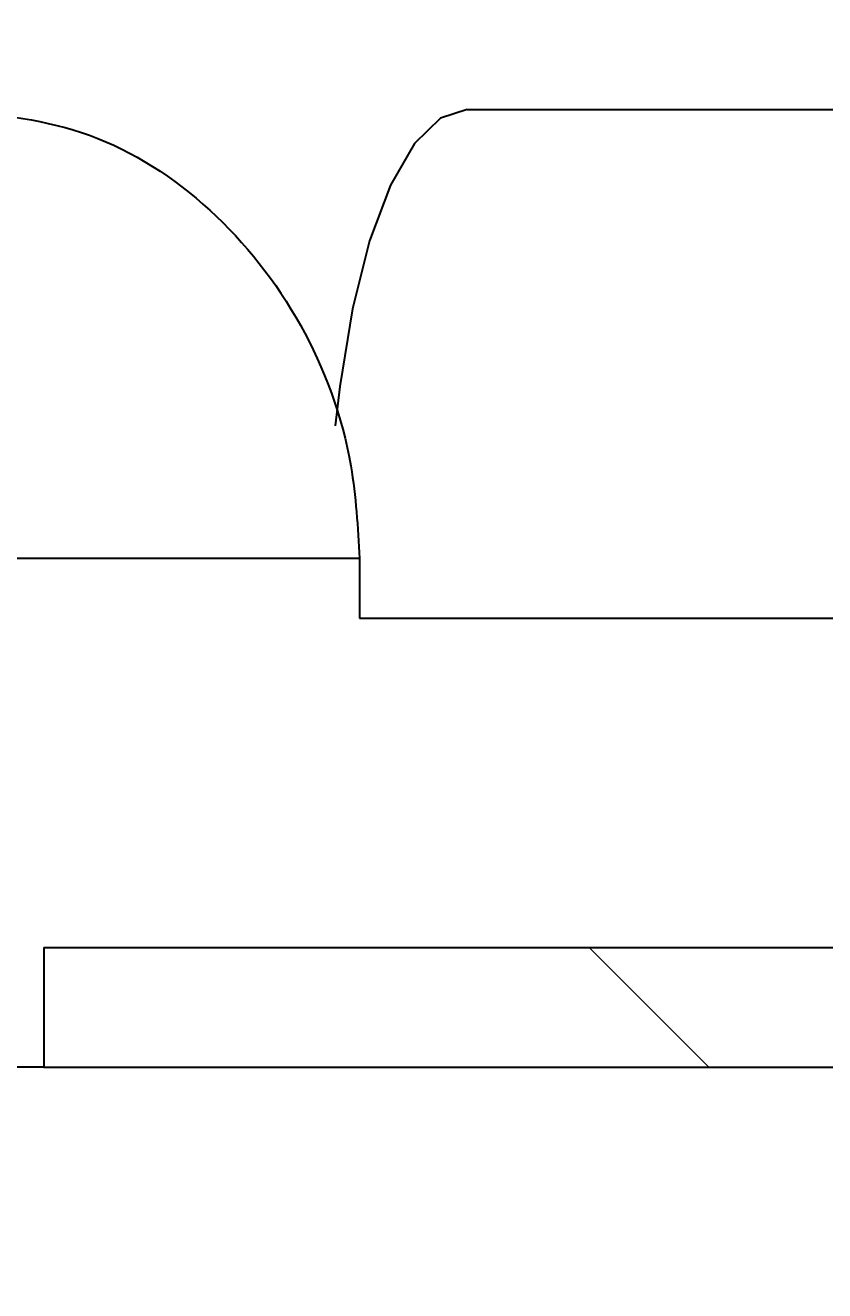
# Model space of a CAD drawing. Header units: millimetres. Extents: x 8981 to 59433, y 5244 to 14154.
# Drawn here: x 12410.32 to 12415.92, y 10742.27 to 10751.14 of the extents above; entities that cross this region are included whole.
import ezdxf

# ---------------------------------------------------------------- set-up
doc = ezdxf.new("R2010")
doc.units = ezdxf.units.MM
doc.layers.add('1实线层', color=7, linetype='Continuous', lineweight=30)
doc.layers.add('4标注层', color=3, linetype='Continuous')
doc.layers.add('6细线层', color=4, linetype='Continuous')
doc.styles.get("Standard").update_dxf_attribs({"font": 'gbenor.shx', "bigfont": 'gbcbig.shx'})
doc.dimstyles.new('1-20英寸竖', dxfattribs={"dimscale": 20, "dimtxt": 3.5, "dimasz": 2.5, "dimexe": 1.5, "dimexo": 1, "dimgap": 0.5, "dimtad": 1, "dimdec": 0, "dimrnd": 1e-09, "dimzin": 12, "dimdsep": 46, "dimtxsty": 'Standard', "dimsah": 1, "dimcen": 0.09, "dimclrt": 1, "dimadec": 0, "dimazin": 3, "dimtfac": 1, "dimtdec": 0, "dimtofl": 0, "dimtmove": 0, "dimatfit": 3, "dimfxl": 0, "dimfrac": 2, "dimtolj": 1, "dimtzin": 12, "dimarcsym": 0})

# ---------------------------------------------------------------- blocks, each defined once
blk = doc.blocks.new('*D42')
at = {"layer": '4标注层', "color": 0, "lineweight": -2, "ltscale": 2, "transparency": 16777216}
for p, q in [((12994.5673, 11576.8385), (12994.5673, 10116.58)), ((12015.0673, 10412.8385), (12015.0673, 10116.58)), ((12065.0673, 10146.58), (12944.5673, 10146.58))]:
    blk.add_line(p, q, dxfattribs=at)
at = {"layer": '4标注层', "color": 0, "transparency": 16777216}
for points in [[(12065.0673, 10154.9133), (12065.0673, 10138.2466), (12015.0673, 10146.58)], [(12944.5673, 10138.2466), (12944.5673, 10154.9133), (12994.5673, 10146.58)]]:
    blk.add_solid(points, dxfattribs=at)
at = {"layer": 'Defpoints', "color": 0, "transparency": 16777216}
for p in [(12994.5673, 11596.8385), (12015.0673, 10432.8385), (12994.5673, 10146.58)]:
    blk.add_point(p, dxfattribs=at)
at = {"layer": '4标注层', "color": 1, "ltscale": 3, "transparency": 16777216, "char_height": 70, "attachment_point": 5}
for s, insert in [('\\A1;980', (12504.8173, 10191.58)), ('\\A1;[38.6"]', (12504.8173, 10100.1216))]:
    blk.add_mtext(s, dxfattribs=dict(at, insert=insert))
blk = doc.blocks.new('G$C0240A100')
at = {"layer": '6细线层', "linetype": 'Continuous', "lineweight": 18}
h = blk.add_hatch(dxfattribs=at)
h.set_pattern_fill('ANSI31', color=0, scale=1.258332, angle=90, style=0)
h.set_pattern_definition([(135, (-140.6443, -249.913), (-2.825036, -2.825036), [])])
h.paths.add_polyline_path([(64.2372, 61.0382), (54.3802, 61.0382), (54.3802, 60.1993), (64.2372, 60.1993)], flags=0)
at = {"layer": '6细线层', "color": 0, "linetype": 'Continuous', "lineweight": 25}
for p, q in [((57.3492, 66.9104), (60.4142, 66.9104)), ((56.5933, 63.7646), (54.1214, 63.7646)), ((56.5933, 63.7646), (56.5933, 63.3451)), ((56.5933, 63.3451), (61.396, 63.3451)), ((54.3802, 61.0382), (54.3802, 60.1993)), ((54.3802, 61.0382), (64.2372, 61.0382)), ((54.3802, 60.1993), (54.1214, 60.1993)), ((54.3802, 60.1993), (64.2372, 60.1993))]:
    blk.add_line(p, q, dxfattribs=at)
at = {"layer": '6细线层', "color": 0, "linetype": 'Continuous', "lineweight": 25, "flags": 128}
blk.add_lwpolyline([(57.3492, 66.9104), (57.1603, 66.8499), (56.9786, 66.6709), (56.8112, 66.3802), (56.6644, 65.989), (56.544, 65.5123), (56.4545, 64.9684), (56.424, 64.6945)], dxfattribs=at)
at = {"layer": '6细线层', "color": 0, "linetype": 'Continuous', "lineweight": 25}
blk.add_open_spline([(53.7536, 66.9104), (54.0757, 66.8748), (54.7199, 66.8038), (55.5778, 66.2499), (56.2207, 65.4369), (56.549, 64.5541), (56.5811, 63.9819), (56.5933, 63.7646)], degree=3, knots=[0, 0, 0, 0, 0.218148, 0.436315, 0.653744, 0.868502, 1, 1, 1, 1], dxfattribs=at)
blk = doc.blocks.new('*D86')
at = {"layer": '4标注层', "color": 0, "lineweight": -2, "ltscale": 2, "transparency": 16777216}
for p, q in [((12287.2226, 12567.5544), (13147.0376, 12567.5544)), ((13117.0376, 12517.5544), (13117.0376, 10517.8385)), ((12061.0673, 10467.8385), (13147.0376, 10467.8385))]:
    blk.add_line(p, q, dxfattribs=at)
at = {"layer": '4标注层', "color": 0, "ltscale": 2, "transparency": 16777216}
for points in [[(13108.7043, 12517.5544), (13125.3709, 12517.5544), (13117.0376, 12567.5544)], [(13108.7043, 10517.8385), (13125.3709, 10517.8385), (13117.0376, 10467.8385)]]:
    blk.add_solid(points, dxfattribs=at)
at = {"layer": 'Defpoints', "color": 0, "ltscale": 2, "transparency": 16777216}
for p in [(12267.2226, 12567.5544), (12041.0673, 10467.8385), (13117.0376, 10467.8385)]:
    blk.add_point(p, dxfattribs=at)
at = {"layer": '4标注层', "color": 1, "ltscale": 2, "transparency": 16777216, "char_height": 70, "attachment_point": 5, "rotation": 90}
for s, insert in [('\\A1;[82.7"]', (13163.4959, 11517.6964)), ('\\A1;2100', (13072.0376, 11517.6964))]:
    blk.add_mtext(s, dxfattribs=dict(at, insert=insert))

msp = doc.modelspace()

# ---------------------------------------------------------------- block references
at = {"layer": '1实线层'}
msp.add_blockref('G$C0240A100', (12356.0673, 10683.639), dxfattribs=at)

# ---------------------------------------------------------------- dimensions: what is measured, and where the dimension line sits
at = {"layer": '4标注层', "ltscale": 2}
dim = msp.add_linear_dim(base=(13117.0376, 10467.8385), p1=(12267.2226, 12567.5544), p2=(12041.0673, 10467.8385), angle=90, dimstyle='1-20英寸竖', override={"dimpost": '\\X', "dimtxsty": 'Standard'}, dxfattribs=at)
dim.commit()
dim.dimension.update_dxf_attribs({"geometry": '*D86', "text_midpoint": (13117.0376, 11517.6964)})
dim = msp.add_linear_dim(base=(12994.5672653641, 10146.5799621739), p1=(12015.0672653641, 10432.8384596644), p2=(12994.5672653641, 11596.8384596644), dimstyle='1-20英寸竖', override={"dimpost": '\\X', "dimtxsty": 'Standard'}, dxfattribs=at)
dim.commit()
dim.dimension.update_dxf_attribs({"geometry": '*D42', "text_midpoint": (12504.8172653641, 10146.5799621739)})

doc.saveas('drawing.dxf')
